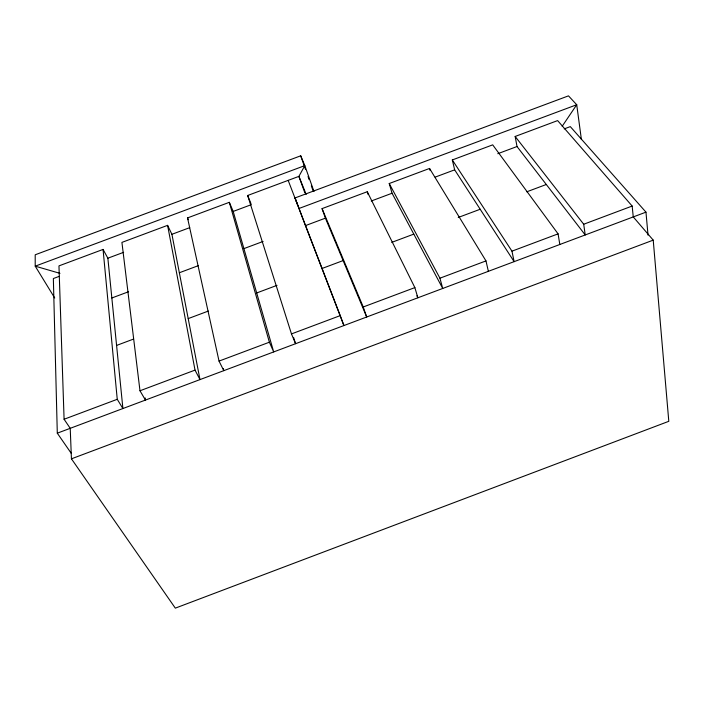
<?xml version="1.0" encoding="UTF-8"?>
<svg xmlns="http://www.w3.org/2000/svg" width="704" height="704" viewBox="0 0 704 704"><rect width="100%" height="100%" fill="white"/><g stroke="black" fill="none" stroke-linecap="round" stroke-linejoin="round"><path stroke-width="1.06" d="M562.179 126.289L576.726 104.738L568.48 95.858L295.038 197.947L297.871 205.586M71.438 458.823L653.224 240.134L668.8 421.309L175.322 608.142L71.438 458.823L70.224 428.314L64.09 419.25L58.96 265.883L103.057 249.427L107.862 258.201L122.901 408.54L117.251 399.3L103.057 249.427M111.839 297.986L128.612 291.72M179.344 272.756L198.211 265.698M243.91 248.618L263.094 241.446M295.038 197.947L305.448 225.614L325.415 218.152L366.696 317.002L363.229 306.979L322.062 208.613L367.268 191.726L414.867 287.602L417.877 297.783L416.9 295.821M371.263 201.01L392.058 193.239L442.719 288.455L439.93 278.194L389.224 183.524L429.554 168.45L485.98 260.911L488.365 271.322M435.151 177.126L454.661 169.84L514.122 261.65L511.966 251.161L452.311 159.949L492.703 144.857L558.078 233.86L559.821 244.49M497.772 153.718L517.018 146.529L585.226 234.951L583.704 224.242L515.161 136.462L557.621 120.595L632.166 206.052L633.257 216.92L653.224 240.134M564.221 128.885L570.302 126.614L645.964 212.15L648.032 235.136M116.591 345.426L133.144 339.222M188.206 318.604L208.314 311.071M256.696 292.952L277.033 285.34M321.957 268.514L343.138 260.577M391.714 242.387L413.802 234.115M458.234 217.474L480.19 209.255M526.786 191.796L546.304 184.492M64.09 419.25L117.251 399.3M139.982 390.764L195.026 370.11L167.596 225.35L121.924 242.396L139.982 390.764L145.438 400.074L145.165 397.918M219.041 361.099L269.386 342.206L229.328 202.321L187.528 217.914L219.041 361.099L223.784 370.656L223.318 368.544M293.586 337.454L295.574 343.702L291.474 333.916L340.234 315.612L343.913 325.556L305.448 225.614M363.229 306.979L414.867 287.602M439.93 278.194L485.98 260.911M511.966 251.161L558.078 233.86M583.704 224.242L632.166 206.052M71.377 453.508L57.297 433.171L645.964 212.15M313.975 191.488L304.823 165.616L300.714 155.813L35.2 254.786L35.218 266.165L54.718 297.986M291.474 333.916L247.667 195.483L298.901 176.37L304.823 165.616L35.218 266.165L59.963 273.346M59.215 276.364L53.354 278.546L57.297 433.171M107.862 258.201L123.622 252.322M195.026 370.11L199.98 379.597L171.917 234.3L189.728 227.647M269.386 342.206L273.689 351.921L233.191 211.429L251.398 204.635M299.086 208.446L576.726 104.738L581.407 139.577M167.596 225.35L171.917 234.3M187.528 217.914L188.364 219.718M229.328 202.321L233.191 211.429M247.667 195.483L250.985 203.614M306.187 194.41L298.901 176.37L304.841 192.808M288.165 180.374L340.234 315.612M300.714 155.813L305.474 169.268M308.044 176.51L309.135 179.617M311.335 185.83L313.174 191.004M322.062 208.613L325.415 218.152M367.268 191.726L368.174 194.621M389.224 183.524L392.058 193.239M429.554 168.45L430.056 170.421M452.311 159.949L454.661 169.84M515.161 136.462L517.018 146.529"/></g></svg>
